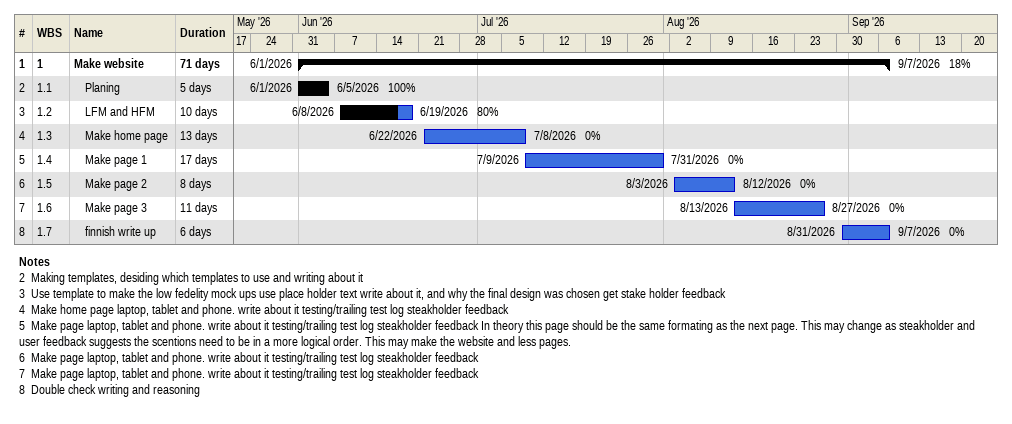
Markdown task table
| ID | WBS | Task | Duration | Start | Finish | % complete |
|---|---|---|---|---|---|---|
| 1 | 1 | **Make website** | 71d | 2026-06-01 | 2026-09-07 | 18 |
| 2 | 1.1 | Planing | 5d | 2026-06-01 | 2026-06-05 | 100 |
| 3 | 1.2 | LFM and HFM | 10d | 2026-06-08 | 2026-06-19 | 80 |
| 4 | 1.3 | Make home page | 13d | 2026-06-22 | 2026-07-08 | 0 |
| 5 | 1.4 | Make page 1 | 17d | 2026-07-09 | 2026-07-31 | 0 |
| 6 | 1.5 | Make page 2 | 8d | 2026-08-03 | 2026-08-12 | 0 |
| 7 | 1.6 | Make page 3 | 11d | 2026-08-13 | 2026-08-27 | 0 |
| 8 | 1.7 | finnish write up | 6d | 2026-08-31 | 2026-09-07 | 0 |

Notes
- 2: Making templates, desiding which templates to use and writing about it
- 3: Use template to make the low fedelity mock ups use place holder text write about it, and why the final design was chosen get stake holder feedback
- 4: Make home page laptop, tablet and phone. write about it testing/trailing test log steakholder feedback
- 5: Make page laptop, tablet and phone. write about it testing/trailing test log steakholder feedback In theory this page should be the same formating as the next page. This may change as steakholder and user feedback suggests the scentions need to be in a more logical order. This may make the website and less pages.
- 6: Make page laptop, tablet and phone. write about it testing/trailing test log steakholder feedback
- 7: Make page laptop, tablet and phone. write about it testing/trailing test log steakholder feedback
- 8: Double check writing and reasoning
